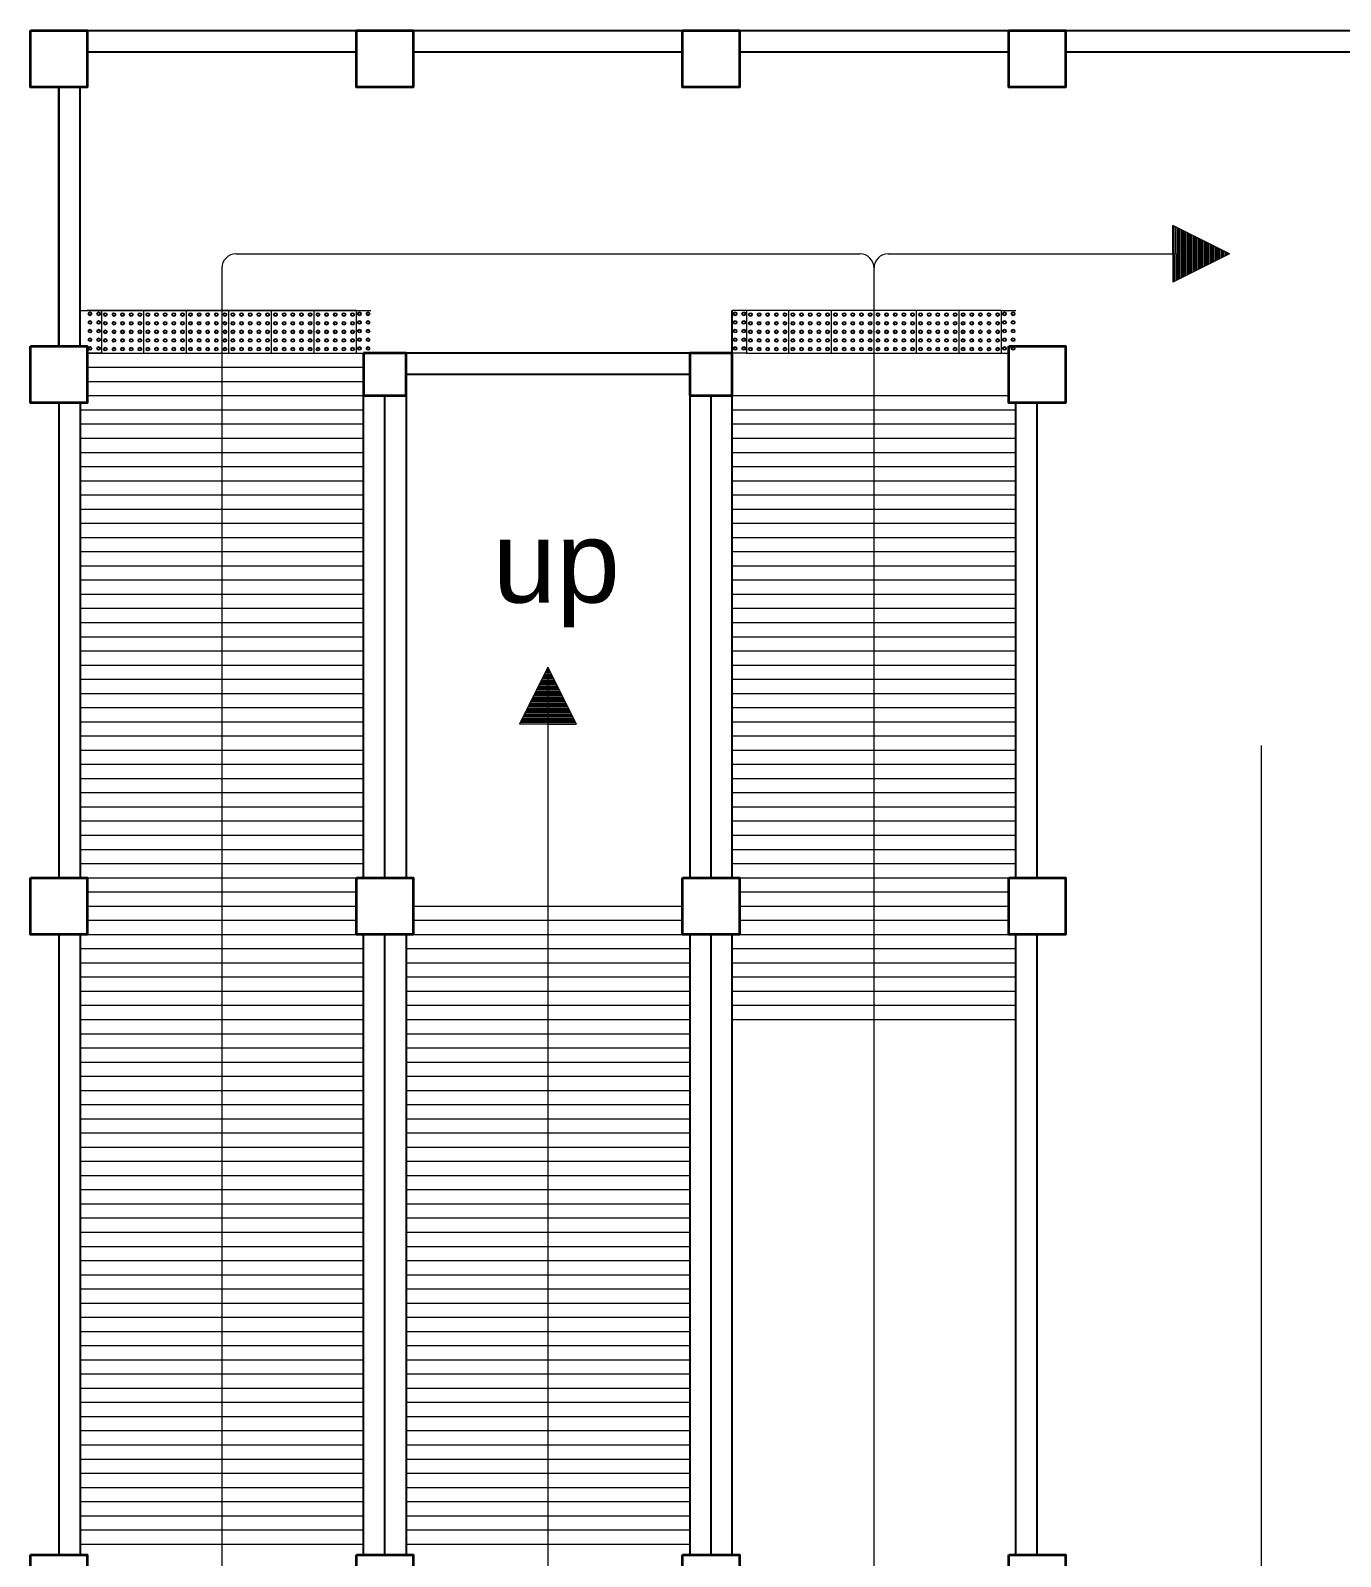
# Model space of a CAD drawing. Header units: millimetres. Extents: x 116 to 538, y 77 to 149.
# Drawn here: x 239.65 to 248.89, y 117.5 to 128.26 of the extents above; entities that cross this region are included whole.
import ezdxf

# ---------------------------------------------------------------- set-up
doc = ezdxf.new("R2010")
doc.units = ezdxf.units.MM
doc.header["$MEASUREMENT"] = 0
doc.styles.add('SWISSLT175', font='swissl.ttf', dxfattribs={"height": 0.175})

msp = doc.modelspace()

# ---------------------------------------------------------------- linework, layer by layer
at = {"color": 8, "lineweight": 25}
for p, q in [((240.05, 128.26), (244.65, 128.26)), ((244.65, 128.26), (249.95, 128.26)), ((240.05, 128.11), (241.95, 128.11)), ((242.35, 128.11), (244.25, 128.11)), ((244.65, 128.11), (246.55, 128.11)), ((246.95, 128.11), (249.95, 128.11)), ((239.85, 127.86), (239.85, 126.035)), ((239.85, 126.035), (239.85, 127.86)), ((240, 126.035), (240, 127.86)), ((244.6, 122.285), (244.6, 126.285)), ((244.3, 125.985), (242.3, 125.985)), ((244.3, 125.985), (244.3, 122.285)), ((244.3, 125.835), (242.3, 125.835)), ((239.85, 125.635), (239.85, 122.285)), ((240, 125.635), (240, 122.285)), ((242, 122.285), (242, 125.685)), ((242.15, 122.285), (242.15, 125.685)), ((242.3, 125.685), (242.3, 122.285)), ((244.45, 125.685), (244.45, 122.285)), ((246.6, 122.285), (246.6, 125.635)), ((246.75, 122.285), (246.75, 125.635)), ((239.85, 121.885), (239.85, 117.51)), ((240, 121.885), (240, 117.51)), ((242, 117.51), (242, 121.885)), ((242.15, 117.51), (242.15, 121.885)), ((242.3, 121.885), (242.3, 117.51)), ((244.3, 121.885), (244.3, 117.51)), ((244.45, 121.885), (244.45, 117.51)), ((244.6, 117.51), (244.6, 121.885)), ((246.6, 117.51), (246.6, 121.885)), ((246.75, 117.51), (246.75, 121.885))]:
    msp.add_line(p, q, dxfattribs=at)
at = {"color": 8, "lineweight": 9}
for p, q in [((247.708, 126.685), (247.708, 126.885)), ((248.108, 126.685), (247.708, 126.885)), ((247.718, 126.685), (247.718, 126.88)), ((247.728, 126.685), (247.728, 126.875)), ((247.738, 126.87), (247.738, 126.685)), ((247.748, 126.865), (247.748, 126.685)), ((247.758, 126.86), (247.758, 126.685)), ((247.768, 126.855), (247.768, 126.685)), ((247.778, 126.85), (247.778, 126.685)), ((247.788, 126.845), (247.788, 126.685)), ((247.798, 126.84), (247.798, 126.685)), ((247.798, 126.84), (247.798, 126.685)), ((247.808, 126.835), (247.808, 126.685)), ((247.818, 126.83), (247.818, 126.685)), ((247.828, 126.825), (247.828, 126.685)), ((247.838, 126.82), (247.838, 126.685)), ((247.848, 126.815), (247.848, 126.685)), ((247.858, 126.81), (247.858, 126.685)), ((247.868, 126.805), (247.868, 126.685)), ((247.878, 126.8), (247.878, 126.685)), ((247.888, 126.795), (247.888, 126.685)), ((247.898, 126.79), (247.898, 126.685)), ((247.908, 126.785), (247.908, 126.685)), ((241.1, 126.685), (245.5, 126.685)), ((245.7, 126.685), (247.708, 126.685)), ((247.708, 126.685), (247.708, 126.485)), ((248.108, 126.685), (247.708, 126.485)), ((247.718, 126.685), (247.718, 126.49)), ((247.728, 126.685), (247.728, 126.495)), ((247.738, 126.685), (247.738, 126.5)), ((247.748, 126.685), (247.748, 126.505)), ((247.758, 126.685), (247.758, 126.51)), ((247.768, 126.685), (247.768, 126.515)), ((247.778, 126.685), (247.778, 126.52)), ((247.788, 126.685), (247.788, 126.525)), ((247.798, 126.685), (247.798, 126.53)), ((247.798, 126.685), (247.798, 126.53)), ((247.808, 126.685), (247.808, 126.535)), ((247.818, 126.685), (247.818, 126.54)), ((247.828, 126.685), (247.828, 126.545)), ((247.838, 126.685), (247.838, 126.55)), ((247.848, 126.685), (247.848, 126.555)), ((247.858, 126.685), (247.858, 126.56)), ((247.868, 126.685), (247.868, 126.565)), ((247.878, 126.685), (247.878, 126.57)), ((247.888, 126.685), (247.888, 126.575)), ((247.898, 126.685), (247.898, 126.58)), ((247.908, 126.685), (247.908, 126.585)), ((247.918, 126.78), (247.918, 126.685)), ((247.918, 126.685), (247.918, 126.59)), ((247.928, 126.775), (247.928, 126.685)), ((247.928, 126.685), (247.928, 126.595)), ((247.938, 126.77), (247.938, 126.685)), ((247.938, 126.685), (247.938, 126.6)), ((247.948, 126.765), (247.948, 126.685)), ((247.948, 126.685), (247.948, 126.605)), ((247.958, 126.76), (247.958, 126.685)), ((247.958, 126.685), (247.958, 126.61)), ((247.968, 126.755), (247.968, 126.685)), ((247.968, 126.685), (247.968, 126.615)), ((247.978, 126.75), (247.978, 126.685)), ((247.978, 126.685), (247.978, 126.62)), ((247.988, 126.745), (247.988, 126.685)), ((247.988, 126.685), (247.988, 126.625)), ((247.998, 126.74), (247.998, 126.685)), ((247.998, 126.685), (247.998, 126.63)), ((248.008, 126.735), (248.008, 126.685)), ((248.008, 126.685), (248.008, 126.635)), ((248.018, 126.73), (248.018, 126.685)), ((248.018, 126.685), (248.018, 126.64)), ((248.028, 126.725), (248.028, 126.685)), ((248.028, 126.685), (248.028, 126.645)), ((248.038, 126.72), (248.038, 126.685)), ((248.038, 126.685), (248.038, 126.65)), ((248.048, 126.715), (248.048, 126.685)), ((248.048, 126.685), (248.048, 126.655)), ((248.058, 126.71), (248.058, 126.685)), ((248.058, 126.685), (248.058, 126.66)), ((248.068, 126.705), (248.068, 126.685)), ((248.068, 126.685), (248.068, 126.665)), ((248.078, 126.7), (248.078, 126.685)), ((248.078, 126.685), (248.078, 126.67)), ((248.088, 126.695), (248.088, 126.685)), ((248.088, 126.685), (248.088, 126.675)), ((248.098, 126.69), (248.098, 126.685)), ((248.098, 126.685), (248.098, 126.68)), ((241, 126.585), (241, 113.385)), ((245.6, 113.685), (245.6, 126.585)), ((240, 126.285), (242, 126.285)), ((240.15, 126.285), (240.05, 126.285)), ((240.45, 126.285), (240.15, 126.285)), ((240.15, 126.285), (240.15, 125.985)), ((240.45, 125.985), (240.45, 126.285)), ((240.75, 126.285), (240.45, 126.285)), ((240.75, 125.985), (240.75, 126.285)), ((241.05, 126.285), (240.75, 126.285)), ((241.05, 125.985), (241.05, 126.285)), ((241.35, 126.285), (241.05, 126.285)), ((241.35, 125.985), (241.35, 126.285)), ((241.65, 126.285), (241.35, 126.285)), ((241.65, 125.985), (241.65, 126.285)), ((241.95, 126.285), (241.65, 126.285)), ((241.95, 125.985), (241.95, 126.285)), ((241.95, 126.285), (242.05, 126.285)), ((244.7, 126.285), (244.6, 126.285)), ((245, 126.285), (244.7, 126.285)), ((244.7, 126.285), (244.7, 125.985)), ((245, 125.985), (245, 126.285)), ((245.3, 126.285), (245, 126.285)), ((245.3, 125.985), (245.3, 126.285)), ((245.6, 126.285), (245.3, 126.285)), ((245.6, 125.985), (245.6, 126.285)), ((245.9, 126.285), (245.6, 126.285)), ((245.9, 125.985), (245.9, 126.285)), ((246.2, 126.285), (245.9, 126.285)), ((246.2, 125.985), (246.2, 126.285)), ((246.5, 126.285), (246.2, 126.285)), ((246.5, 125.985), (246.5, 126.285)), ((246.5, 126.285), (246.6, 126.285)), ((240.15, 125.985), (240.05, 125.985)), ((240.05, 125.985), (241.95, 125.985)), ((240.15, 125.985), (240.45, 125.985)), ((240.45, 125.985), (240.75, 125.985)), ((240.75, 125.985), (241.05, 125.985)), ((241.05, 125.985), (241.35, 125.985)), ((241.35, 125.985), (241.65, 125.985)), ((241.65, 125.985), (241.95, 125.985)), ((241.95, 125.985), (242, 125.985)), ((244.7, 125.985), (244.6, 125.985)), ((244.7, 125.985), (245, 125.985)), ((245, 125.985), (245.3, 125.985)), ((245.3, 125.985), (245.6, 125.985)), ((245.6, 125.985), (245.9, 125.985)), ((245.9, 125.985), (246.2, 125.985)), ((246.2, 125.985), (246.5, 125.985)), ((246.5, 125.985), (246.55, 125.985)), ((240.05, 125.885), (242, 125.885)), ((240.05, 125.785), (242, 125.785)), ((240.05, 125.685), (242, 125.685)), ((244.6, 125.685), (246.55, 125.685)), ((240, 125.585), (242, 125.585)), ((244.6, 125.585), (246.6, 125.585)), ((240, 125.485), (242, 125.485)), ((240, 125.385), (242, 125.385)), ((244.6, 125.485), (246.6, 125.485)), ((244.6, 125.385), (246.6, 125.385)), ((240, 125.285), (242, 125.285)), ((244.6, 125.285), (246.6, 125.285)), ((240, 125.185), (242, 125.185)), ((244.6, 125.185), (246.6, 125.185)), ((240, 125.085), (242, 125.085)), ((244.6, 125.085), (246.6, 125.085)), ((240, 124.985), (242, 124.985)), ((244.6, 124.985), (246.6, 124.985)), ((240, 124.885), (242, 124.885)), ((244.6, 124.885), (246.6, 124.885)), ((240, 124.785), (242, 124.785)), ((244.6, 124.785), (246.6, 124.785)), ((240, 124.685), (242, 124.685)), ((244.6, 124.685), (246.6, 124.685)), ((240, 124.585), (242, 124.585)), ((244.6, 124.585), (246.6, 124.585)), ((240, 124.485), (242, 124.485)), ((244.6, 124.485), (246.6, 124.485)), ((240, 124.385), (242, 124.385)), ((244.6, 124.385), (246.6, 124.385)), ((240, 124.285), (242, 124.285)), ((244.6, 124.285), (246.6, 124.285)), ((240, 124.185), (242, 124.185)), ((244.6, 124.185), (246.6, 124.185)), ((240, 124.085), (242, 124.085)), ((240, 123.985), (242, 123.985)), ((244.6, 124.085), (246.6, 124.085)), ((244.6, 123.985), (246.6, 123.985)), ((240, 123.885), (242, 123.885)), ((244.6, 123.885), (246.6, 123.885)), ((240, 123.785), (242, 123.785)), ((243.3, 123.769), (243.1, 123.369)), ((243.3, 123.769), (243.3, 112.785)), ((243.3, 123.769), (243.5, 123.369)), ((244.6, 123.785), (246.6, 123.785)), ((240, 123.685), (242, 123.685)), ((243.25, 123.669), (243.3, 123.669)), ((243.255, 123.679), (243.3, 123.679)), ((243.26, 123.689), (243.3, 123.689)), ((243.265, 123.699), (243.3, 123.699)), ((243.27, 123.709), (243.3, 123.709)), ((243.275, 123.719), (243.3, 123.719)), ((243.28, 123.729), (243.3, 123.729)), ((243.285, 123.739), (243.3, 123.739)), ((243.29, 123.749), (243.3, 123.749)), ((243.295, 123.759), (243.3, 123.759)), ((243.3, 123.759), (243.305, 123.759)), ((243.3, 123.749), (243.31, 123.749)), ((243.3, 123.739), (243.315, 123.739)), ((243.3, 123.729), (243.32, 123.729)), ((243.3, 123.719), (243.325, 123.719)), ((243.3, 123.709), (243.33, 123.709)), ((243.3, 123.699), (243.335, 123.699)), ((243.3, 123.689), (243.34, 123.689)), ((243.3, 123.679), (243.345, 123.679)), ((243.3, 123.669), (243.35, 123.669)), ((244.6, 123.685), (246.6, 123.685)), ((240, 123.585), (242, 123.585)), ((243.195, 123.559), (243.3, 123.559)), ((243.2, 123.569), (243.3, 123.569)), ((243.205, 123.579), (243.3, 123.579)), ((243.21, 123.589), (243.3, 123.589)), ((243.215, 123.599), (243.3, 123.599)), ((243.22, 123.609), (243.3, 123.609)), ((243.225, 123.619), (243.3, 123.619)), ((243.23, 123.629), (243.3, 123.629)), ((243.235, 123.639), (243.3, 123.639)), ((243.24, 123.649), (243.3, 123.649)), ((243.245, 123.659), (243.3, 123.659)), ((243.3, 123.659), (243.355, 123.659)), ((243.3, 123.649), (243.36, 123.649)), ((243.3, 123.639), (243.365, 123.639)), ((243.3, 123.629), (243.37, 123.629)), ((243.3, 123.619), (243.375, 123.619)), ((243.3, 123.609), (243.38, 123.609)), ((243.3, 123.599), (243.385, 123.599)), ((243.3, 123.589), (243.39, 123.589)), ((243.3, 123.579), (243.395, 123.579)), ((243.3, 123.569), (243.4, 123.569)), ((243.3, 123.559), (243.405, 123.559)), ((244.6, 123.585), (246.6, 123.585)), ((240, 123.485), (242, 123.485)), ((243.14, 123.449), (243.3, 123.449)), ((243.145, 123.459), (243.3, 123.459)), ((243.145, 123.459), (243.3, 123.459)), ((243.15, 123.469), (243.3, 123.469)), ((243.155, 123.479), (243.3, 123.479)), ((243.16, 123.489), (243.3, 123.489)), ((243.165, 123.499), (243.3, 123.499)), ((243.17, 123.509), (243.3, 123.509)), ((243.175, 123.519), (243.3, 123.519)), ((243.18, 123.529), (243.3, 123.529)), ((243.185, 123.539), (243.3, 123.539)), ((243.19, 123.549), (243.3, 123.549)), ((243.3, 123.549), (243.41, 123.549)), ((243.3, 123.539), (243.415, 123.539)), ((243.3, 123.529), (243.42, 123.529)), ((243.3, 123.519), (243.425, 123.519)), ((243.3, 123.509), (243.43, 123.509)), ((243.3, 123.499), (243.435, 123.499)), ((243.3, 123.489), (243.44, 123.489)), ((243.3, 123.479), (243.445, 123.479)), ((243.3, 123.469), (243.45, 123.469)), ((243.3, 123.459), (243.455, 123.459)), ((243.3, 123.459), (243.455, 123.459)), ((243.3, 123.449), (243.46, 123.449)), ((244.6, 123.485), (246.6, 123.485)), ((240, 123.385), (242, 123.385)), ((243.3, 123.369), (243.1, 123.369)), ((243.3, 123.379), (243.105, 123.379)), ((243.3, 123.389), (243.11, 123.389)), ((243.115, 123.399), (243.3, 123.399)), ((243.12, 123.409), (243.3, 123.409)), ((243.125, 123.419), (243.3, 123.419)), ((243.13, 123.429), (243.3, 123.429)), ((243.135, 123.439), (243.3, 123.439)), ((243.3, 123.439), (243.465, 123.439)), ((243.3, 123.429), (243.47, 123.429)), ((243.3, 123.419), (243.475, 123.419)), ((243.3, 123.409), (243.48, 123.409)), ((243.3, 123.399), (243.485, 123.399)), ((243.3, 123.389), (243.49, 123.389)), ((243.3, 123.379), (243.495, 123.379)), ((243.3, 123.369), (243.5, 123.369)), ((244.6, 123.385), (246.6, 123.385)), ((240, 123.285), (242, 123.285)), ((244.6, 123.285), (246.6, 123.285)), ((240, 123.185), (242, 123.185)), ((244.6, 123.185), (246.6, 123.185)), ((248.33, 123.217), (248.33, 115.899)), ((240, 123.085), (242, 123.085)), ((244.6, 123.085), (246.6, 123.085)), ((240, 122.985), (242, 122.985)), ((244.6, 122.985), (246.6, 122.985)), ((240, 122.885), (242, 122.885)), ((244.6, 122.885), (246.6, 122.885)), ((240, 122.785), (242, 122.785)), ((244.6, 122.785), (246.6, 122.785)), ((240, 122.685), (242, 122.685)), ((240, 122.585), (242, 122.585)), ((244.6, 122.685), (246.6, 122.685)), ((244.6, 122.585), (246.6, 122.585)), ((240, 122.485), (242, 122.485)), ((244.6, 122.485), (246.6, 122.485)), ((240, 122.385), (242, 122.385)), ((244.6, 122.385), (246.6, 122.385)), ((240, 122.285), (242, 122.285)), ((244.6, 122.285), (246.6, 122.285)), ((240.05, 122.185), (241.95, 122.185)), ((244.65, 122.185), (246.55, 122.185)), ((240.05, 122.085), (241.95, 122.085)), ((242.35, 122.085), (244.25, 122.085)), ((244.65, 122.085), (246.55, 122.085)), ((240.05, 121.985), (241.95, 121.985)), ((242.35, 121.985), (244.25, 121.985)), ((244.65, 121.985), (246.55, 121.985)), ((240, 121.885), (242, 121.885)), ((242.3, 121.885), (244.3, 121.885)), ((244.6, 121.885), (246.6, 121.885)), ((240, 121.785), (242, 121.785)), ((242.3, 121.785), (244.3, 121.785)), ((244.6, 121.785), (246.6, 121.785)), ((240, 121.685), (242, 121.685)), ((242.3, 121.685), (244.3, 121.685)), ((244.6, 121.685), (246.6, 121.685)), ((240, 121.585), (242, 121.585)), ((242.3, 121.585), (244.3, 121.585)), ((244.6, 121.585), (246.6, 121.585)), ((240, 121.485), (242, 121.485)), ((242.3, 121.485), (244.3, 121.485)), ((244.6, 121.485), (246.6, 121.485)), ((240, 121.385), (242, 121.385)), ((242.3, 121.385), (244.3, 121.385)), ((244.6, 121.385), (246.6, 121.385)), ((240, 121.285), (242, 121.285)), ((242.3, 121.285), (244.3, 121.285)), ((244.6, 121.285), (246.6, 121.285)), ((240, 121.185), (242, 121.185)), ((240, 121.085), (242, 121.085)), ((242.3, 121.185), (244.3, 121.185)), ((242.3, 121.085), (244.3, 121.085)), ((240, 120.985), (242, 120.985)), ((242.3, 120.985), (244.3, 120.985)), ((240, 120.885), (242, 120.885)), ((242.3, 120.885), (244.3, 120.885)), ((240, 120.785), (242, 120.785)), ((242.3, 120.785), (244.3, 120.785)), ((240, 120.685), (242, 120.685)), ((242.3, 120.685), (244.3, 120.685)), ((240, 120.585), (242, 120.585)), ((242.3, 120.585), (244.3, 120.585)), ((240, 120.485), (242, 120.485)), ((242.3, 120.485), (244.3, 120.485)), ((240, 120.385), (242, 120.385)), ((242.3, 120.385), (244.3, 120.385)), ((240, 120.285), (242, 120.285)), ((242.3, 120.285), (244.3, 120.285)), ((240, 120.185), (242, 120.185)), ((242.3, 120.185), (244.3, 120.185)), ((240, 120.085), (242, 120.085)), ((242.3, 120.085), (244.3, 120.085)), ((240, 119.985), (242, 119.985)), ((242.3, 119.985), (244.3, 119.985)), ((240, 119.885), (242, 119.885)), ((242, 119.835), (242, 119.535)), ((242.3, 119.885), (244.3, 119.885)), ((242.3, 119.535), (242.3, 119.835)), ((244.3, 119.835), (244.3, 119.535)), ((244.6, 119.535), (244.6, 119.835)), ((246.6, 119.835), (246.6, 119.535)), ((240, 119.785), (242, 119.785)), ((240, 119.685), (242, 119.685)), ((242.3, 119.785), (244.3, 119.785)), ((242.3, 119.685), (244.3, 119.685)), ((240, 119.585), (242, 119.585)), ((242.3, 119.585), (244.3, 119.585)), ((240, 119.485), (242, 119.485)), ((242.3, 119.485), (244.3, 119.485)), ((240, 119.385), (242, 119.385)), ((242.3, 119.385), (244.3, 119.385)), ((240, 119.285), (242, 119.285)), ((242.3, 119.285), (244.3, 119.285)), ((240, 119.185), (242, 119.185)), ((242.3, 119.185), (244.3, 119.185)), ((240, 119.085), (242, 119.085)), ((242.3, 119.085), (244.3, 119.085)), ((240, 118.985), (242, 118.985)), ((242.3, 118.985), (244.3, 118.985)), ((240, 118.885), (242, 118.885)), ((242.3, 118.885), (244.3, 118.885)), ((240, 118.785), (242, 118.785)), ((242.3, 118.785), (244.3, 118.785)), ((240, 118.685), (242, 118.685)), ((242.3, 118.685), (244.3, 118.685)), ((240, 118.585), (242, 118.585)), ((242.3, 118.585), (244.3, 118.585)), ((240, 118.485), (242, 118.485)), ((242.3, 118.485), (244.3, 118.485)), ((240, 118.385), (242, 118.385)), ((240, 118.285), (242, 118.285)), ((242.3, 118.385), (244.3, 118.385)), ((242.3, 118.285), (244.3, 118.285)), ((240, 118.185), (242, 118.185)), ((242.3, 118.185), (244.3, 118.185)), ((240, 118.085), (242, 118.085)), ((242.3, 118.085), (244.3, 118.085)), ((240, 117.985), (242, 117.985)), ((242.3, 117.985), (244.3, 117.985)), ((240, 117.885), (242, 117.885)), ((242.3, 117.885), (244.3, 117.885)), ((240, 117.785), (242, 117.785)), ((242.3, 117.785), (244.3, 117.785)), ((240, 117.685), (242, 117.685)), ((242.3, 117.685), (244.3, 117.685)), ((240, 117.585), (242, 117.585)), ((242.3, 117.585), (244.3, 117.585))]:
    msp.add_line(p, q, dxfattribs=at)
at = {"color": 8, "lineweight": 35}
for p, q in [((242.3, 125.985), (242, 125.985)), ((242, 125.985), (242, 125.685)), ((242.3, 125.685), (242.3, 125.985)), ((244.6, 125.985), (244.3, 125.985)), ((244.3, 125.985), (244.3, 125.685)), ((244.6, 125.685), (244.6, 125.985)), ((242, 125.685), (242.3, 125.685)), ((242, 125.685), (242.3, 125.685)), ((244.3, 125.685), (244.6, 125.685))]:
    msp.add_line(p, q, dxfattribs=at)
for points in [[(239.65, 128.26), (240.05, 128.26), (240.05, 127.86), (239.65, 127.86)], [(241.95, 128.26), (242.35, 128.26), (242.35, 127.86), (241.95, 127.86)], [(244.25, 128.26), (244.65, 128.26), (244.65, 127.86), (244.25, 127.86)], [(246.55, 128.26), (246.95, 128.26), (246.95, 127.86), (246.55, 127.86)], [(239.65, 126.035), (240.05, 126.035), (240.05, 125.635), (239.65, 125.635)], [(246.55, 126.035), (246.95, 126.035), (246.95, 125.635), (246.55, 125.635)], [(239.65, 122.285), (240.05, 122.285), (240.05, 121.885), (239.65, 121.885)], [(241.95, 122.285), (242.35, 122.285), (242.35, 121.885), (241.95, 121.885)], [(244.25, 122.285), (244.65, 122.285), (244.65, 121.885), (244.25, 121.885)], [(246.55, 122.285), (246.95, 122.285), (246.95, 121.885), (246.55, 121.885)], [(239.65, 117.51), (240.05, 117.51), (240.05, 117.11), (239.65, 117.11)], [(241.95, 117.51), (242.35, 117.51), (242.35, 117.11), (241.95, 117.11)], [(244.25, 117.51), (244.65, 117.51), (244.65, 117.11), (244.25, 117.11)], [(246.55, 117.51), (246.95, 117.51), (246.95, 117.11), (246.55, 117.11)]]:
    msp.add_lwpolyline(points, close=True, dxfattribs=at)
at = {"color": 8, "lineweight": 9}
for centre, radius in [((240.07, 126.262), 0.013), ((240.07, 126.262), 0.009), ((240.131, 126.262), 0.013), ((240.131, 126.262), 0.009), ((240.178, 126.257), 0.013), ((240.178, 126.257), 0.009), ((240.239, 126.257), 0.013), ((240.239, 126.257), 0.009), ((240.3, 126.257), 0.013), ((240.3, 126.257), 0.009), ((240.361, 126.257), 0.013), ((240.361, 126.257), 0.009), ((240.422, 126.257), 0.013), ((240.422, 126.257), 0.009), ((240.478, 126.257), 0.013), ((240.478, 126.257), 0.009), ((240.539, 126.257), 0.013), ((240.539, 126.257), 0.009), ((240.6, 126.257), 0.013), ((240.6, 126.257), 0.009), ((240.661, 126.257), 0.013), ((240.661, 126.257), 0.009), ((240.722, 126.257), 0.013), ((240.722, 126.257), 0.009), ((240.778, 126.257), 0.013), ((240.778, 126.257), 0.009), ((240.839, 126.257), 0.013), ((240.839, 126.257), 0.009), ((240.9, 126.257), 0.013), ((240.9, 126.257), 0.009), ((240.961, 126.257), 0.013), ((240.961, 126.257), 0.009), ((241.022, 126.257), 0.013), ((241.022, 126.257), 0.009), ((241.078, 126.257), 0.013), ((241.078, 126.257), 0.009), ((241.139, 126.257), 0.013), ((241.139, 126.257), 0.009), ((241.2, 126.257), 0.013), ((241.2, 126.257), 0.009), ((241.261, 126.257), 0.013), ((241.261, 126.257), 0.009), ((241.322, 126.257), 0.013), ((241.322, 126.257), 0.009), ((241.378, 126.257), 0.013), ((241.378, 126.257), 0.009), ((241.439, 126.257), 0.013), ((241.439, 126.257), 0.009), ((241.5, 126.257), 0.013), ((241.5, 126.257), 0.009), ((241.561, 126.257), 0.013), ((241.561, 126.257), 0.009), ((241.622, 126.257), 0.013), ((241.622, 126.257), 0.009), ((241.678, 126.257), 0.013), ((241.678, 126.257), 0.009), ((241.739, 126.257), 0.013), ((241.739, 126.257), 0.009), ((241.8, 126.257), 0.013), ((241.8, 126.257), 0.009), ((241.861, 126.257), 0.013), ((241.861, 126.257), 0.009), ((241.922, 126.257), 0.013), ((241.922, 126.257), 0.009), ((241.97, 126.262), 0.013), ((241.97, 126.262), 0.009), ((242.031, 126.262), 0.013), ((242.031, 126.262), 0.009), ((244.62, 126.262), 0.013), ((244.62, 126.262), 0.009), ((244.681, 126.262), 0.013), ((244.681, 126.262), 0.009), ((244.728, 126.257), 0.013), ((244.728, 126.257), 0.009), ((244.789, 126.257), 0.013), ((244.789, 126.257), 0.009), ((244.85, 126.257), 0.013), ((244.85, 126.257), 0.009), ((244.911, 126.257), 0.013), ((244.911, 126.257), 0.009), ((244.972, 126.257), 0.013), ((244.972, 126.257), 0.009), ((245.028, 126.257), 0.013), ((245.028, 126.257), 0.009), ((245.089, 126.257), 0.013), ((245.089, 126.257), 0.009), ((245.15, 126.257), 0.013), ((245.15, 126.257), 0.009), ((245.211, 126.257), 0.013), ((245.211, 126.257), 0.009), ((245.272, 126.257), 0.013), ((245.272, 126.257), 0.009), ((245.328, 126.257), 0.013), ((245.328, 126.257), 0.009), ((245.389, 126.257), 0.013), ((245.389, 126.257), 0.009), ((245.45, 126.257), 0.013), ((245.45, 126.257), 0.009), ((245.511, 126.257), 0.013), ((245.511, 126.257), 0.009), ((245.572, 126.257), 0.013), ((245.572, 126.257), 0.009), ((245.628, 126.257), 0.013), ((245.628, 126.257), 0.009), ((245.689, 126.257), 0.013), ((245.689, 126.257), 0.009), ((245.75, 126.257), 0.013), ((245.75, 126.257), 0.009), ((245.811, 126.257), 0.013), ((245.811, 126.257), 0.009), ((245.872, 126.257), 0.013), ((245.872, 126.257), 0.009), ((245.928, 126.257), 0.013), ((245.928, 126.257), 0.009), ((245.989, 126.257), 0.013), ((245.989, 126.257), 0.009), ((246.05, 126.257), 0.013), ((246.05, 126.257), 0.009), ((246.111, 126.257), 0.013), ((246.111, 126.257), 0.009), ((246.172, 126.257), 0.013), ((246.172, 126.257), 0.009), ((246.228, 126.257), 0.013), ((246.228, 126.257), 0.009), ((246.289, 126.257), 0.013), ((246.289, 126.257), 0.009), ((246.35, 126.257), 0.013), ((246.35, 126.257), 0.009), ((246.411, 126.257), 0.013), ((246.411, 126.257), 0.009), ((246.472, 126.257), 0.013), ((246.472, 126.257), 0.009), ((246.52, 126.262), 0.013), ((246.52, 126.262), 0.009), ((246.581, 126.262), 0.013), ((246.581, 126.262), 0.009), ((240.07, 126.201), 0.013), ((240.07, 126.14), 0.013), ((240.07, 126.201), 0.009), ((240.07, 126.14), 0.009), ((240.131, 126.201), 0.013), ((240.131, 126.14), 0.013), ((240.131, 126.201), 0.009), ((240.131, 126.14), 0.009), ((240.178, 126.196), 0.013), ((240.178, 126.135), 0.013), ((240.178, 126.196), 0.009), ((240.178, 126.135), 0.009), ((240.239, 126.196), 0.013), ((240.239, 126.135), 0.013), ((240.239, 126.196), 0.009), ((240.239, 126.135), 0.009), ((240.3, 126.196), 0.013), ((240.3, 126.135), 0.013), ((240.3, 126.196), 0.009), ((240.3, 126.135), 0.009), ((240.361, 126.196), 0.013), ((240.361, 126.135), 0.013), ((240.361, 126.196), 0.009), ((240.361, 126.135), 0.009), ((240.422, 126.196), 0.013), ((240.422, 126.135), 0.013), ((240.422, 126.196), 0.009), ((240.422, 126.135), 0.009), ((240.478, 126.196), 0.013), ((240.478, 126.135), 0.013), ((240.478, 126.196), 0.009), ((240.478, 126.135), 0.009), ((240.539, 126.196), 0.013), ((240.539, 126.135), 0.013), ((240.539, 126.196), 0.009), ((240.539, 126.135), 0.009), ((240.6, 126.196), 0.013), ((240.6, 126.135), 0.013), ((240.6, 126.196), 0.009), ((240.6, 126.135), 0.009), ((240.661, 126.196), 0.013), ((240.661, 126.135), 0.013), ((240.661, 126.196), 0.009), ((240.661, 126.135), 0.009), ((240.722, 126.196), 0.013), ((240.722, 126.135), 0.013), ((240.722, 126.196), 0.009), ((240.722, 126.135), 0.009), ((240.778, 126.196), 0.013), ((240.778, 126.135), 0.013), ((240.778, 126.196), 0.009), ((240.778, 126.135), 0.009), ((240.839, 126.196), 0.013), ((240.839, 126.135), 0.013), ((240.839, 126.196), 0.009), ((240.839, 126.135), 0.009), ((240.9, 126.196), 0.013), ((240.9, 126.135), 0.013), ((240.9, 126.196), 0.009), ((240.9, 126.135), 0.009), ((240.961, 126.196), 0.013), ((240.961, 126.135), 0.013), ((240.961, 126.196), 0.009), ((240.961, 126.135), 0.009), ((241.022, 126.196), 0.013), ((241.022, 126.135), 0.013), ((241.022, 126.196), 0.009), ((241.022, 126.135), 0.009), ((241.078, 126.196), 0.013), ((241.078, 126.135), 0.013), ((241.078, 126.196), 0.009), ((241.078, 126.135), 0.009), ((241.139, 126.196), 0.013), ((241.139, 126.135), 0.013), ((241.139, 126.196), 0.009), ((241.139, 126.135), 0.009), ((241.2, 126.196), 0.013), ((241.2, 126.135), 0.013), ((241.2, 126.196), 0.009), ((241.2, 126.135), 0.009), ((241.261, 126.196), 0.013), ((241.261, 126.135), 0.013), ((241.261, 126.196), 0.009), ((241.261, 126.135), 0.009), ((241.322, 126.196), 0.013), ((241.322, 126.135), 0.013), ((241.322, 126.196), 0.009), ((241.322, 126.135), 0.009), ((241.378, 126.196), 0.013), ((241.378, 126.135), 0.013), ((241.378, 126.196), 0.009), ((241.378, 126.135), 0.009), ((241.439, 126.196), 0.013), ((241.439, 126.135), 0.013), ((241.439, 126.196), 0.009), ((241.439, 126.135), 0.009), ((241.5, 126.196), 0.013), ((241.5, 126.135), 0.013), ((241.5, 126.196), 0.009), ((241.5, 126.135), 0.009), ((241.561, 126.196), 0.013), ((241.561, 126.135), 0.013), ((241.561, 126.196), 0.009), ((241.561, 126.135), 0.009), ((241.622, 126.196), 0.013), ((241.622, 126.135), 0.013), ((241.622, 126.196), 0.009), ((241.622, 126.135), 0.009), ((241.678, 126.196), 0.013), ((241.678, 126.135), 0.013), ((241.678, 126.196), 0.009), ((241.678, 126.135), 0.009), ((241.739, 126.196), 0.013), ((241.739, 126.135), 0.013), ((241.739, 126.196), 0.009), ((241.739, 126.135), 0.009), ((241.8, 126.196), 0.013), ((241.8, 126.135), 0.013), ((241.8, 126.196), 0.009), ((241.8, 126.135), 0.009), ((241.861, 126.196), 0.013), ((241.861, 126.135), 0.013), ((241.861, 126.196), 0.009), ((241.861, 126.135), 0.009), ((241.922, 126.196), 0.013), ((241.922, 126.135), 0.013), ((241.922, 126.196), 0.009), ((241.922, 126.135), 0.009), ((241.97, 126.201), 0.013), ((241.97, 126.14), 0.013), ((241.97, 126.201), 0.009), ((241.97, 126.14), 0.009), ((242.031, 126.201), 0.013), ((242.031, 126.14), 0.013), ((242.031, 126.201), 0.009), ((242.031, 126.14), 0.009), ((244.62, 126.201), 0.013), ((244.62, 126.14), 0.013), ((244.62, 126.201), 0.009), ((244.62, 126.14), 0.009), ((244.681, 126.201), 0.013), ((244.681, 126.14), 0.013), ((244.681, 126.201), 0.009), ((244.681, 126.14), 0.009), ((244.728, 126.196), 0.013), ((244.728, 126.135), 0.013), ((244.728, 126.196), 0.009), ((244.728, 126.135), 0.009), ((244.789, 126.196), 0.013), ((244.789, 126.135), 0.013), ((244.789, 126.196), 0.009), ((244.789, 126.135), 0.009), ((244.85, 126.196), 0.013), ((244.85, 126.135), 0.013), ((244.85, 126.196), 0.009), ((244.85, 126.135), 0.009), ((244.911, 126.196), 0.013), ((244.911, 126.135), 0.013), ((244.911, 126.196), 0.009), ((244.911, 126.135), 0.009), ((244.972, 126.196), 0.013), ((244.972, 126.135), 0.013), ((244.972, 126.196), 0.009), ((244.972, 126.135), 0.009), ((245.028, 126.196), 0.013), ((245.028, 126.135), 0.013), ((245.028, 126.196), 0.009), ((245.028, 126.135), 0.009), ((245.089, 126.196), 0.013), ((245.089, 126.135), 0.013), ((245.089, 126.196), 0.009), ((245.089, 126.135), 0.009), ((245.15, 126.196), 0.013), ((245.15, 126.135), 0.013), ((245.15, 126.196), 0.009), ((245.15, 126.135), 0.009), ((245.211, 126.196), 0.013), ((245.211, 126.135), 0.013), ((245.211, 126.196), 0.009), ((245.211, 126.135), 0.009), ((245.272, 126.196), 0.013), ((245.272, 126.135), 0.013), ((245.272, 126.196), 0.009), ((245.272, 126.135), 0.009), ((245.328, 126.196), 0.013), ((245.328, 126.135), 0.013), ((245.328, 126.196), 0.009), ((245.328, 126.135), 0.009), ((245.389, 126.196), 0.013), ((245.389, 126.135), 0.013), ((245.389, 126.196), 0.009), ((245.389, 126.135), 0.009), ((245.45, 126.196), 0.013), ((245.45, 126.135), 0.013), ((245.45, 126.196), 0.009), ((245.45, 126.135), 0.009), ((245.511, 126.196), 0.013), ((245.511, 126.135), 0.013), ((245.511, 126.196), 0.009), ((245.511, 126.135), 0.009), ((245.572, 126.196), 0.013), ((245.572, 126.135), 0.013), ((245.572, 126.196), 0.009), ((245.572, 126.135), 0.009), ((245.628, 126.196), 0.013), ((245.628, 126.135), 0.013), ((245.628, 126.196), 0.009), ((245.628, 126.135), 0.009), ((245.689, 126.196), 0.013), ((245.689, 126.135), 0.013), ((245.689, 126.196), 0.009), ((245.689, 126.135), 0.009), ((245.75, 126.196), 0.013), ((245.75, 126.135), 0.013), ((245.75, 126.196), 0.009), ((245.75, 126.135), 0.009), ((245.811, 126.196), 0.013), ((245.811, 126.135), 0.013), ((245.811, 126.196), 0.009), ((245.811, 126.135), 0.009), ((245.872, 126.196), 0.013), ((245.872, 126.135), 0.013), ((245.872, 126.196), 0.009), ((245.872, 126.135), 0.009), ((245.928, 126.196), 0.013), ((245.928, 126.135), 0.013), ((245.928, 126.196), 0.009), ((245.928, 126.135), 0.009), ((245.989, 126.196), 0.013), ((245.989, 126.135), 0.013), ((245.989, 126.196), 0.009), ((245.989, 126.135), 0.009), ((246.05, 126.196), 0.013), ((246.05, 126.135), 0.013), ((246.05, 126.196), 0.009), ((246.05, 126.135), 0.009), ((246.111, 126.196), 0.013), ((246.111, 126.135), 0.013), ((246.111, 126.196), 0.009), ((246.111, 126.135), 0.009), ((246.172, 126.196), 0.013), ((246.172, 126.135), 0.013), ((246.172, 126.196), 0.009), ((246.172, 126.135), 0.009), ((246.228, 126.196), 0.013), ((246.228, 126.135), 0.013), ((246.228, 126.196), 0.009), ((246.228, 126.135), 0.009), ((246.289, 126.196), 0.013), ((246.289, 126.135), 0.013), ((246.289, 126.196), 0.009), ((246.289, 126.135), 0.009), ((246.35, 126.196), 0.013), ((246.35, 126.135), 0.013), ((246.35, 126.196), 0.009), ((246.35, 126.135), 0.009), ((246.411, 126.196), 0.013), ((246.411, 126.135), 0.013), ((246.411, 126.196), 0.009), ((246.411, 126.135), 0.009), ((246.472, 126.196), 0.013), ((246.472, 126.135), 0.013), ((246.472, 126.196), 0.009), ((246.472, 126.135), 0.009), ((246.52, 126.201), 0.013), ((246.52, 126.14), 0.013), ((246.52, 126.201), 0.009), ((246.52, 126.14), 0.009), ((246.581, 126.201), 0.013), ((246.581, 126.14), 0.013), ((246.581, 126.201), 0.009), ((246.581, 126.14), 0.009), ((240.07, 126.079), 0.013), ((240.07, 126.018), 0.013), ((240.07, 126.079), 0.009), ((240.131, 126.079), 0.013), ((240.131, 126.018), 0.013), ((240.131, 126.079), 0.009), ((240.178, 126.074), 0.013), ((240.178, 126.074), 0.009), ((240.239, 126.074), 0.013), ((240.239, 126.074), 0.009), ((240.3, 126.074), 0.013), ((240.3, 126.074), 0.009), ((240.361, 126.074), 0.013), ((240.361, 126.074), 0.009), ((240.422, 126.074), 0.013), ((240.422, 126.074), 0.009), ((240.478, 126.074), 0.013), ((240.478, 126.074), 0.009), ((240.539, 126.074), 0.013), ((240.539, 126.074), 0.009), ((240.6, 126.074), 0.013), ((240.6, 126.074), 0.009), ((240.661, 126.074), 0.013), ((240.661, 126.074), 0.009), ((240.722, 126.074), 0.013), ((240.722, 126.074), 0.009), ((240.778, 126.074), 0.013), ((240.778, 126.074), 0.009), ((240.839, 126.074), 0.013), ((240.839, 126.074), 0.009), ((240.9, 126.074), 0.013), ((240.9, 126.074), 0.009), ((240.961, 126.074), 0.013), ((240.961, 126.074), 0.009), ((241.022, 126.074), 0.013), ((241.022, 126.074), 0.009), ((241.078, 126.074), 0.013), ((241.078, 126.074), 0.009), ((241.139, 126.074), 0.013), ((241.139, 126.074), 0.009), ((241.2, 126.074), 0.013), ((241.2, 126.074), 0.009), ((241.261, 126.074), 0.013), ((241.261, 126.074), 0.009), ((241.322, 126.074), 0.013), ((241.322, 126.074), 0.009), ((241.378, 126.074), 0.013), ((241.378, 126.074), 0.009), ((241.439, 126.074), 0.013), ((241.439, 126.074), 0.009), ((241.5, 126.074), 0.013), ((241.5, 126.074), 0.009), ((241.561, 126.074), 0.013), ((241.561, 126.074), 0.009), ((241.622, 126.074), 0.013), ((241.622, 126.074), 0.009), ((241.678, 126.074), 0.013), ((241.678, 126.074), 0.009), ((241.739, 126.074), 0.013), ((241.739, 126.074), 0.009), ((241.8, 126.074), 0.013), ((241.8, 126.074), 0.009), ((241.861, 126.074), 0.013), ((241.861, 126.074), 0.009), ((241.922, 126.074), 0.013), ((241.922, 126.074), 0.009), ((241.97, 126.079), 0.013), ((241.97, 126.018), 0.013), ((241.97, 126.079), 0.009), ((242.031, 126.079), 0.013), ((242.031, 126.018), 0.013), ((242.031, 126.079), 0.009), ((244.62, 126.079), 0.013), ((244.62, 126.018), 0.013), ((244.62, 126.079), 0.009), ((244.681, 126.079), 0.013), ((244.681, 126.018), 0.013), ((244.681, 126.079), 0.009), ((244.728, 126.074), 0.013), ((244.728, 126.074), 0.009), ((244.789, 126.074), 0.013), ((244.789, 126.074), 0.009), ((244.85, 126.074), 0.013), ((244.85, 126.074), 0.009), ((244.911, 126.074), 0.013), ((244.911, 126.074), 0.009), ((244.972, 126.074), 0.013), ((244.972, 126.074), 0.009), ((245.028, 126.074), 0.013), ((245.028, 126.074), 0.009), ((245.089, 126.074), 0.013), ((245.089, 126.074), 0.009), ((245.15, 126.074), 0.013), ((245.15, 126.074), 0.009), ((245.211, 126.074), 0.013), ((245.211, 126.074), 0.009), ((245.272, 126.074), 0.013), ((245.272, 126.074), 0.009), ((245.328, 126.074), 0.013), ((245.328, 126.074), 0.009), ((245.389, 126.074), 0.013), ((245.389, 126.074), 0.009), ((245.45, 126.074), 0.013), ((245.45, 126.074), 0.009), ((245.511, 126.074), 0.013), ((245.511, 126.074), 0.009), ((245.572, 126.074), 0.013), ((245.572, 126.074), 0.009), ((245.628, 126.074), 0.013), ((245.628, 126.074), 0.009), ((245.689, 126.074), 0.013), ((245.689, 126.074), 0.009), ((245.75, 126.074), 0.013), ((245.75, 126.074), 0.009), ((245.811, 126.074), 0.013), ((245.811, 126.074), 0.009), ((245.872, 126.074), 0.013), ((245.872, 126.074), 0.009), ((245.928, 126.074), 0.013), ((245.928, 126.074), 0.009), ((245.989, 126.074), 0.013), ((245.989, 126.074), 0.009), ((246.05, 126.074), 0.013), ((246.05, 126.074), 0.009), ((246.111, 126.074), 0.013), ((246.111, 126.074), 0.009), ((246.172, 126.074), 0.013), ((246.172, 126.074), 0.009), ((246.228, 126.074), 0.013), ((246.228, 126.074), 0.009), ((246.289, 126.074), 0.013), ((246.289, 126.074), 0.009), ((246.35, 126.074), 0.013), ((246.35, 126.074), 0.009), ((246.411, 126.074), 0.013), ((246.411, 126.074), 0.009), ((246.472, 126.074), 0.013), ((246.472, 126.074), 0.009), ((246.52, 126.079), 0.013), ((246.52, 126.018), 0.013), ((246.52, 126.079), 0.009), ((246.581, 126.079), 0.013), ((246.581, 126.018), 0.013), ((246.581, 126.079), 0.009), ((240.07, 126.018), 0.009), ((240.131, 126.018), 0.009), ((240.178, 126.013), 0.013), ((240.178, 126.013), 0.009), ((240.239, 126.013), 0.013), ((240.239, 126.013), 0.009), ((240.3, 126.013), 0.013), ((240.3, 126.013), 0.009), ((240.361, 126.013), 0.013), ((240.361, 126.013), 0.009), ((240.422, 126.013), 0.013), ((240.422, 126.013), 0.009), ((240.478, 126.013), 0.013), ((240.478, 126.013), 0.009), ((240.539, 126.013), 0.013), ((240.539, 126.013), 0.009), ((240.6, 126.013), 0.013), ((240.6, 126.013), 0.009), ((240.661, 126.013), 0.013), ((240.661, 126.013), 0.009), ((240.722, 126.013), 0.013), ((240.722, 126.013), 0.009), ((240.778, 126.013), 0.013), ((240.778, 126.013), 0.009), ((240.839, 126.013), 0.013), ((240.839, 126.013), 0.009), ((240.9, 126.013), 0.013), ((240.9, 126.013), 0.009), ((240.961, 126.013), 0.013), ((240.961, 126.013), 0.009), ((241.022, 126.013), 0.013), ((241.022, 126.013), 0.009), ((241.078, 126.013), 0.013), ((241.078, 126.013), 0.009), ((241.139, 126.013), 0.013), ((241.139, 126.013), 0.009), ((241.2, 126.013), 0.013), ((241.2, 126.013), 0.009), ((241.261, 126.013), 0.013), ((241.261, 126.013), 0.009), ((241.322, 126.013), 0.013), ((241.322, 126.013), 0.009), ((241.378, 126.013), 0.013), ((241.378, 126.013), 0.009), ((241.439, 126.013), 0.013), ((241.439, 126.013), 0.009), ((241.5, 126.013), 0.013), ((241.5, 126.013), 0.009), ((241.561, 126.013), 0.013), ((241.561, 126.013), 0.009), ((241.622, 126.013), 0.013), ((241.622, 126.013), 0.009), ((241.678, 126.013), 0.013), ((241.678, 126.013), 0.009), ((241.739, 126.013), 0.013), ((241.739, 126.013), 0.009), ((241.8, 126.013), 0.013), ((241.8, 126.013), 0.009), ((241.861, 126.013), 0.013), ((241.861, 126.013), 0.009), ((241.922, 126.013), 0.013), ((241.922, 126.013), 0.009), ((241.97, 126.018), 0.009), ((242.031, 126.018), 0.009), ((244.62, 126.018), 0.009), ((244.681, 126.018), 0.009), ((244.728, 126.013), 0.013), ((244.728, 126.013), 0.009), ((244.789, 126.013), 0.013), ((244.789, 126.013), 0.009), ((244.85, 126.013), 0.013), ((244.85, 126.013), 0.009), ((244.911, 126.013), 0.013), ((244.911, 126.013), 0.009), ((244.972, 126.013), 0.013), ((244.972, 126.013), 0.009), ((245.028, 126.013), 0.013), ((245.028, 126.013), 0.009), ((245.089, 126.013), 0.013), ((245.089, 126.013), 0.009), ((245.15, 126.013), 0.013), ((245.15, 126.013), 0.009), ((245.211, 126.013), 0.013), ((245.211, 126.013), 0.009), ((245.272, 126.013), 0.013), ((245.272, 126.013), 0.009), ((245.328, 126.013), 0.013), ((245.328, 126.013), 0.009), ((245.389, 126.013), 0.013), ((245.389, 126.013), 0.009), ((245.45, 126.013), 0.013), ((245.45, 126.013), 0.009), ((245.511, 126.013), 0.013), ((245.511, 126.013), 0.009), ((245.572, 126.013), 0.013), ((245.572, 126.013), 0.009), ((245.628, 126.013), 0.013), ((245.628, 126.013), 0.009), ((245.689, 126.013), 0.013), ((245.689, 126.013), 0.009), ((245.75, 126.013), 0.013), ((245.75, 126.013), 0.009), ((245.811, 126.013), 0.013), ((245.811, 126.013), 0.009), ((245.872, 126.013), 0.013), ((245.872, 126.013), 0.009), ((245.928, 126.013), 0.013), ((245.928, 126.013), 0.009), ((245.989, 126.013), 0.013), ((245.989, 126.013), 0.009), ((246.05, 126.013), 0.013), ((246.05, 126.013), 0.009), ((246.111, 126.013), 0.013), ((246.111, 126.013), 0.009), ((246.172, 126.013), 0.013), ((246.172, 126.013), 0.009), ((246.228, 126.013), 0.013), ((246.228, 126.013), 0.009), ((246.289, 126.013), 0.013), ((246.289, 126.013), 0.009), ((246.35, 126.013), 0.013), ((246.35, 126.013), 0.009), ((246.411, 126.013), 0.013), ((246.411, 126.013), 0.009), ((246.472, 126.013), 0.013), ((246.472, 126.013), 0.009), ((246.52, 126.018), 0.009), ((246.581, 126.018), 0.009)]:
    msp.add_circle(centre, radius, dxfattribs=at)
for centre, start, end in [((241.1, 126.585), 90, 180), ((245.5, 126.585), 0, 90), ((245.7, 126.585), 90, 180)]:
    msp.add_arc(centre, 0.1, start, end, dxfattribs=at)

# ---------------------------------------------------------------- texts
at = {"color": 8, "lineweight": -2, "ltscale": 0.4, "insert": (243.359, 124.427), "char_height": 0.5778, "attachment_point": 5, "line_spacing_factor": 0.9, "style": 'SWISSLT175'}
msp.add_mtext('up', dxfattribs=at)

doc.saveas('drawing.dxf')
